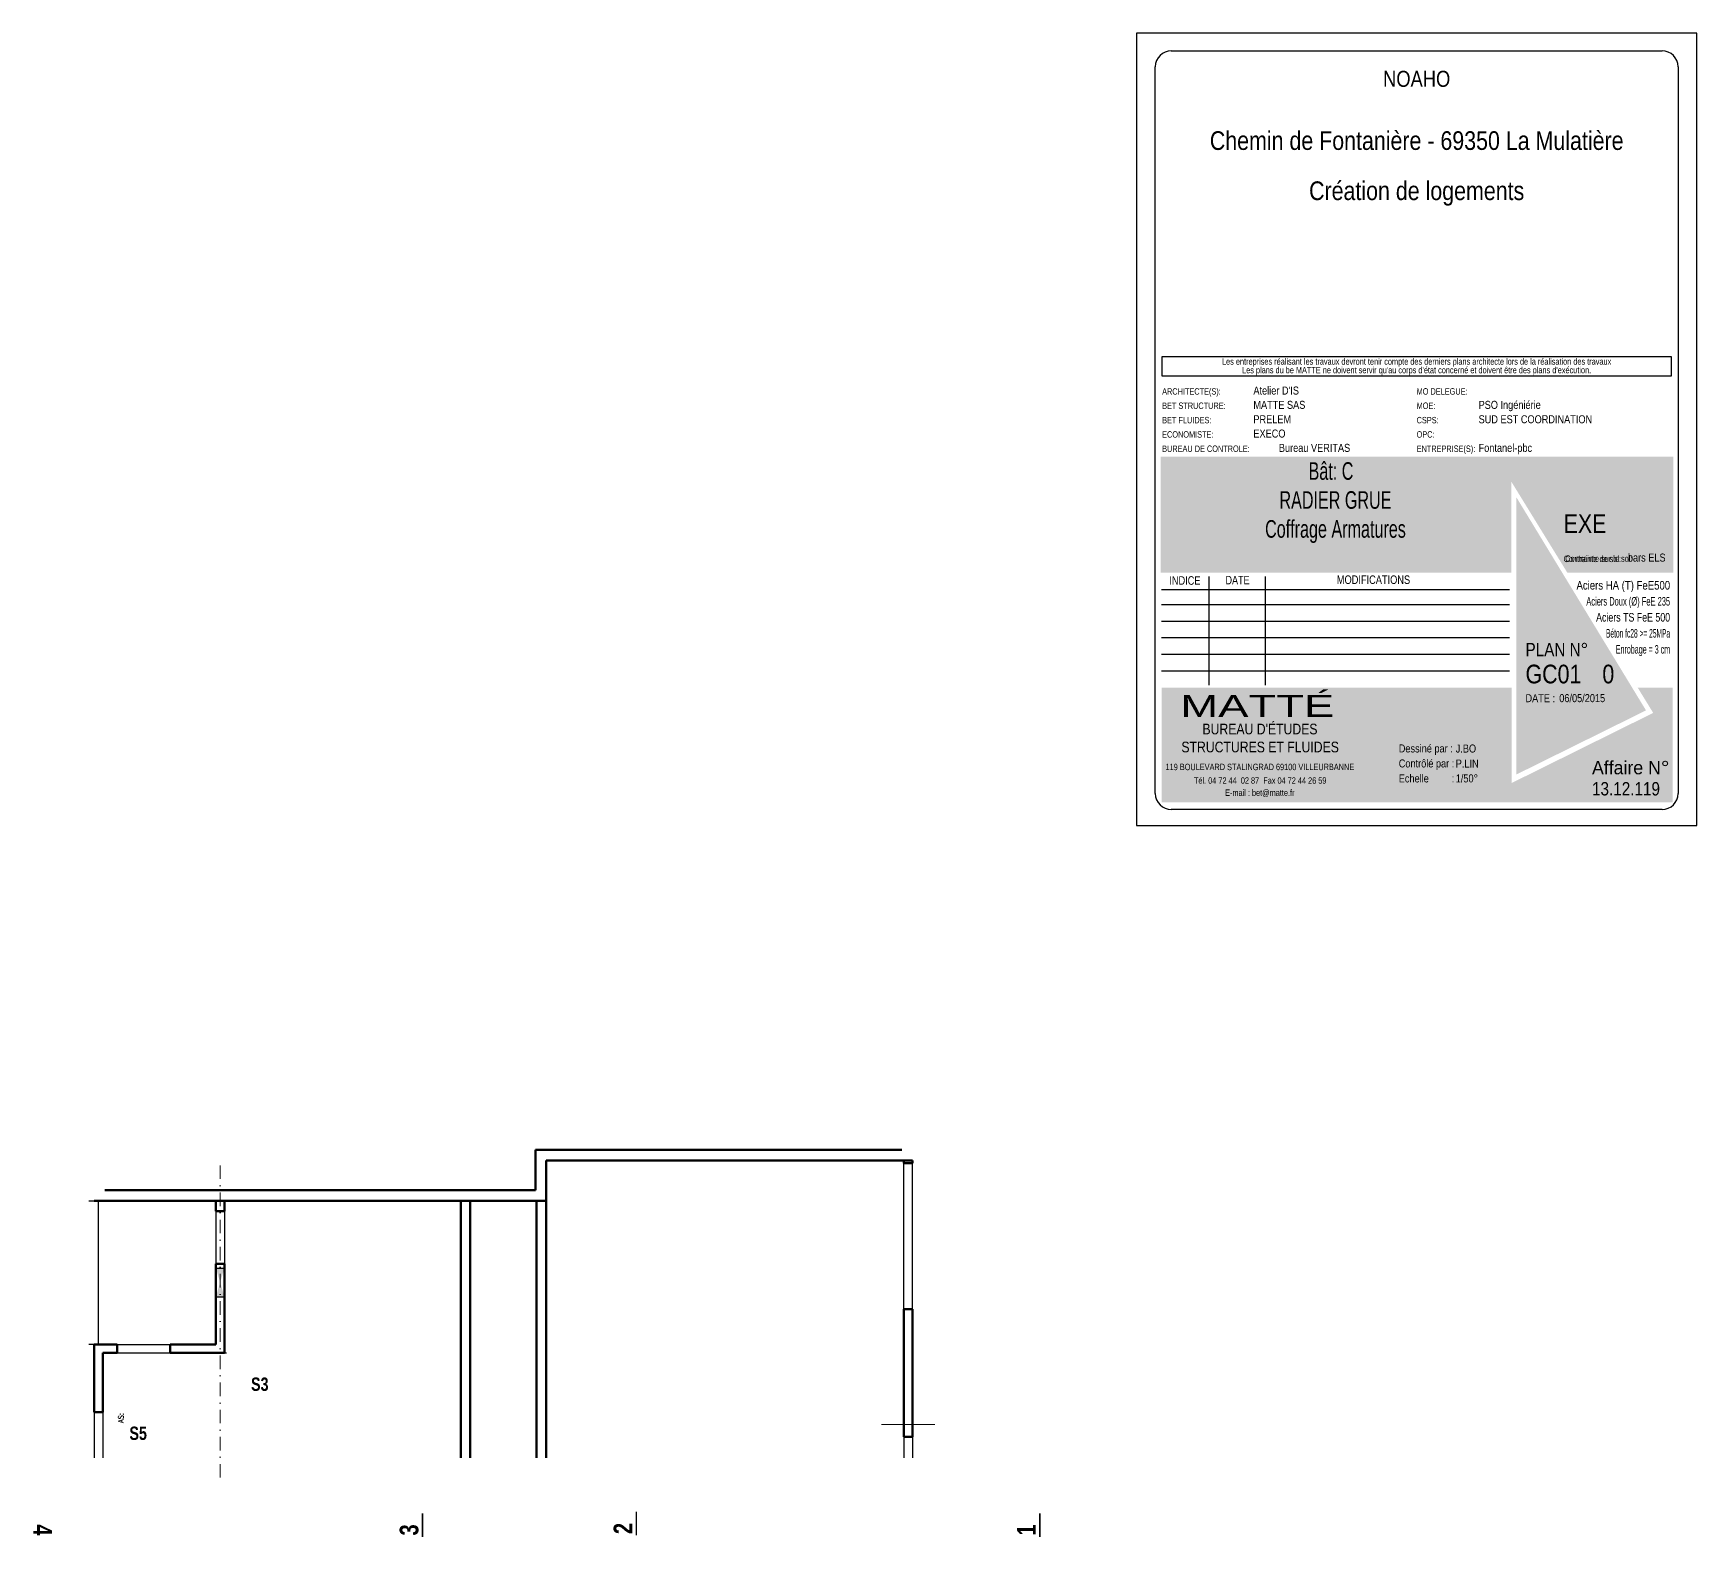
# Model space of a CAD drawing. Header units: centimetres. Extents: x 16433 to 114398, y -50094 to -12305.
# Drawn here: x 55079 to 58198, y -41163 to -38343 of the extents above; entities that cross this region are included whole.
import ezdxf
from ezdxf.enums import TextEntityAlignment as Align

# ---------------------------------------------------------------- set-up
doc = ezdxf.new("R2010")
doc.units = ezdxf.units.CM
doc.header["$LTSCALE"] = 0.5
doc.linetypes.add('TIRETPTX2', pattern=[50.8, 25.4, -12.7, 0, -12.7])
for name, color, linetype in [('01-cartouche', 7, 'CONTINUOUS'), ('01-cartouche-cage A', 7, 'CONTINUOUS'), ('01_linteaux', 2, 'CONTINUOUS'), ('01_resv', 32, 'CONTINUOUS'), ('01_texte', 230, 'CONTINUOUS')]:
    doc.layers.add(name, color=color, linetype=linetype)
for name, color, linetype, lineweight in [('01_murs_coup', 5, 'CONTINUOUS', 60), ('01_sem', 42, 'CONTINUOUS', 15), ('01_tram_axes', 2, 'TIRETPTX2', 9)]:
    doc.layers.add(name, color=color, linetype=linetype, lineweight=lineweight)
doc.styles.add('cartouche', font='ARIALN.TTF', dxfattribs={"width": 0.01})
doc.styles.add('impact', font='impact.ttf')
doc.styles.add('SIMPLEX1', font='SIMPLEX.shx', dxfattribs={"width": 0.8, "height": 10})
doc.styles.add('stylemattecart', font='ARIALN.TTF')

# ---------------------------------------------------------------- blocks, each defined once
blk = doc.blocks.new('cartstruc')
at = {"layer": '01-cartouche-cage A', "linetype": 'Continuous'}
h = blk.add_hatch(color=9, dxfattribs=at)
h.dxf.hatch_style = 2
h.paths.add_polyline_path([(-43.6, 691.3), (-1004.8, 691.3), (-1004.8, 473.8), (-347.3, 473.8), (-347.3, 644.1), (-242.5, 473.8), (-43.6, 473.8)])
h.paths.add_polyline_path([(-951, 670.1), (-407.9, 670.1), (-407.9, 498.5), (-951, 498.5)], flags=24)
h.paths.add_polyline_path([(-223.9, 590.8), (-105, 590.8), (-105, 608.8), (-223.9, 608.8)], flags=24)
h.paths.add_polyline_path([(-224.7, 609.7), (-105.7, 609.7), (-105.7, 627.7), (-224.7, 627.7)], flags=24)
h.paths.add_polyline_path([(-226.3, 624.9), (-64.8, 624.9), (-64.8, 652.4), (-226.3, 652.4)], flags=24)
h.paths.add_polyline_path([(-226.3, 646.9), (-85, 646.9), (-85, 674.3), (-226.3, 674.3)], flags=24)
h = blk.add_hatch(color=1, dxfattribs=at)
h.dxf.hatch_style = 2
h.paths.add_polyline_path([(-338.4, 615.7), (-338.4, 95.5), (-95.1, 215.8)])
h.paths.add_polyline_path([(-318.9, 264.4), (-190.8, 265.4), (-191.1, 303.5), (-319.2, 302.5)], flags=24)
h.paths.add_polyline_path([(-326.5, 202.5), (-70.2, 203.9), (-70.5, 265.1), (-326.9, 263.8)], flags=9)
h = blk.add_hatch(color=8, dxfattribs=at)
h.dxf.hatch_style = 2
h.paths.add_polyline_path([(-45, 258.5), (-110.7, 258.5), (-81.6, 211.1), (-347.1, 79.6), (-347.1, 258.5), (-1003.4, 258.5), (-1003.4, 43.7), (-45, 43.7)])
h.paths.add_polyline_path([(-202.1, 89.1), (-60, 89.1), (-60, 127.9), (-202.1, 127.9)], flags=24)
h.paths.add_polyline_path([(-999.3, 201), (-637.8, 201), (-637.8, 47), (-999.3, 47)], flags=24)
h.paths.add_polyline_path([(-978.3, 193.3), (-435, 193.3), (-435, 254.8), (-978.3, 254.8)], flags=24)
h.paths.add_polyline_path([(-559.9, 135.5), (-504.8, 135.5), (-504.8, 166.4), (-559.9, 166.4)], flags=24)
h.paths.add_polyline_path([(-203.2, 50.3), (-56.6, 50.3), (-56.6, 88.6), (-203.2, 88.6)], flags=24)
h.paths.add_polyline_path([(-457.1, 55), (-402.4, 55), (-402.4, 85.9), (-457.1, 85.9)], flags=24)
h.paths.add_polyline_path([(-458.8, 92.7), (-404.1, 92.7), (-404.1, 123.6), (-458.8, 123.6)], flags=24)
h.paths.add_polyline_path([(-557.8, 55.3), (-498.9, 55.3), (-498.9, 86.2), (-557.8, 86.2)], flags=24)
h.paths.add_polyline_path([(-550.6, 93.7), (-498.3, 93.7), (-498.3, 124.6), (-550.6, 124.6)], flags=24)
h.paths.add_polyline_path([(-459.9, 172.5), (-408.3, 172.5), (-408.3, 203.4), (-459.9, 203.4)], flags=24)
h.paths.add_polyline_path([(-547.6, 175), (-500.7, 175), (-500.7, 205.9), (-547.6, 205.9)], flags=24)
h.paths.add_polyline_path([(-562.3, 213.8), (-499.3, 213.8), (-499.3, 244.7), (-562.3, 244.7)], flags=8)
h.paths.add_polyline_path([(-458.6, 213), (-411.3, 213), (-411.3, 243.9), (-458.6, 243.9)], flags=24)
h.paths.add_polyline_path([(-457.7, 133.4), (-405.4, 133.4), (-405.4, 164.4), (-457.7, 164.4)], flags=24)
for p, q in [((0, 1485), (-1050, 1485)), ((-1050, 1485), (-1050, 0)), ((0, 0), (0, 1485)), ((-1050, 0), (0, 0))]:
    blk.add_line(p, q, dxfattribs=at)
at = {"layer": '01-cartouche-cage A', "color": 7, "linetype": 'Continuous'}
for p, q in [((-985, 1452), (-65, 1452)), ((-1015, 60), (-1015, 1422)), ((-35, 1422), (-35, 292.1)), ((-35, 292.1), (-35, 60)), ((-65, 30), (-985, 30))]:
    blk.add_line(p, q, dxfattribs=at)
at = {"layer": '01-cartouche-cage A', "color": 7}
for p, q in [((-1002.2, 879.3), (-48.1, 879.3)), ((-1002.2, 842.3), (-1002.2, 879.3)), ((-48.1, 879.3), (-48.1, 842.3)), ((-48.1, 842.3), (-1002.2, 842.3))]:
    blk.add_line(p, q, dxfattribs=at)
at = {"layer": '01-cartouche-cage A', "color": 8}
for p, q in [((-1003.6, 442.3), (-351, 442.3)), ((-914.7, 466.6), (-914.7, 263.2)), ((-809.1, 466.6), (-809.1, 263.2)), ((-1003.6, 414.4), (-351, 414.4)), ((-1003.6, 383.3), (-351, 383.3)), ((-1003.6, 352.2), (-351, 352.2)), ((-1003.6, 321.1), (-351, 321.1)), ((-1003.6, 290), (-351, 290))]:
    blk.add_line(p, q, dxfattribs=at)
at = {"layer": '01-cartouche-cage A', "color": 7, "linetype": 'Continuous'}
for centre, start, end in [((-985, 1422), 90, 180), ((-65, 1422), 0, 90), ((-985, 60), 180, 270), ((-65, 60), 270, 0)]:
    blk.add_arc(centre, 30, start, end, dxfattribs=at)
at = {"layer": '01-cartouche-cage A', "color": 7, "style": 'stylemattecart'}
for s, p in [('Les entreprises réalisant les travaux devront tenir compte des derniers plans architecte lors de la réalisation des travaux', (-525.1, 869.8)), ("Les plans du be MATTE ne doivent servir qu'au corps d'état concerné et doivent être des plans d'exécution.", (-525.1, 853.7))]:
    blk.add_text(s, height=12, dxfattribs=at).set_placement(p, align=Align.MIDDLE_CENTER)
at = {"layer": '01-cartouche-cage A', "color": 8, "style": 'cartouche'}
for s, p in [('ARCHITECTE(S):', (-1002.2, 807.7)), ('MO DELEGUE:', (-525.1, 807.7)), ('BET STRUCTURE:', (-1002.2, 780.9)), ('MOE:', (-525.1, 780.9)), ('BET FLUIDES:', (-1002.2, 753.9)), ('CSPS:', (-525.1, 753.9)), ('ECONOMISTE:', (-1002.2, 727.1)), ('OPC:', (-525.1, 727.1)), ('BUREAU DE CONTROLE:', (-1002.2, 700.3)), ('ENTREPRISE(S):', (-525.1, 700.3))]:
    blk.add_text(s, height=12, dxfattribs=at).set_placement(p)
at = {"layer": '01-cartouche-cage A', "color": 7, "style": 'stylemattecart'}
for s, height, p in [('Contrainte de sol:', 12, (-249.5, 493.8)), ('Contrainte sur le sol:', 12, (-246.5, 494.4)), ('Contrôlé par :', 15, (-558.6, 108.9)), ('Dessiné par :', 15, (-558.6, 137)), ('119 BOULEVARD STALINGRAD 69100 VILLEURBANNE', 12, (-995.8, 103.8)), ('Echelle         :', 15, (-558.6, 80.8)), ('Tél. 04 72 44  02 87  Fax 04 72 44 26 59', 12, (-942.6, 78.4)), ('E-mail : bet@matte.fr', 12, (-884.2, 55.6))]:
    blk.add_text(s, height=height, dxfattribs=at).set_placement(p)
for s, height, width, p, p2 in [('DATE', 16, 0.922192, (-883.4, 452), (-838.3, 452)), ('MODIFICATIONS', 16, 0.943218, (-674.7, 452.8), (-537.3, 452.8)), ('INDICE', 16, 0.941138, (-988.7, 451.3), (-930.3, 451.3)), ('Aciers HA (T) FeE500', 16, 0.978863, (-225.4, 442.3), (-49.9, 442.3)), ('Aciers Doux (Ø) FeE 235', 16, 0.76709, (-207, 412.3), (-49.9, 412.3)), ('Aciers TS FeE 500', 16, 0.901377, (-188.6, 382.3), (-49.9, 382.3)), ('Béton fc28 >= 25MPa', 16, 0.678142, (-170.1, 352.3), (-49.9, 352.3)), ('Enrobage = 3 cm', 16, 0.726904, (-151.7, 322.3), (-49.9, 322.3)), ('Affaire N°', 25, 1.15762, (-196.3, 96), (-51.1, 96))]:
    blk.add_text(s, height=height, dxfattribs=dict(at, width=width)).set_placement(p, p2, align=Align.FIT)
at = {"layer": '01-cartouche-cage A', "color": 255, "style": 'stylemattecart'}
for s, height, p in [('PLAN N°', 25, (-321, 317.2)), ('DATE :', 15, (-321, 231.2)), ("BUREAU D'ÉTUDES", 20, (-926.6, 170.9)), ('STRUCTURES ET FLUIDES', 20, (-966.1, 137.2))]:
    blk.add_text(s, height=height, dxfattribs=at).set_placement(p)
at = {"layer": '01-cartouche-cage A', "color": 255, "style": 'stylemattecart', "width": 1.812358}
blk.add_text('MATTÉ', height=41, dxfattribs=at).set_placement((-968, 203.6), (-679.6, 203.6), align=Align.FIT)
at = {"layer": '01-cartouche-cage A', "color": 7, "style": 'stylemattecart'}
for tag, height, p in [('NOMCLIENT', 30, (-525, 1399.6)), ('ADRESSE1CLIENT', 25, (-525, 1326.7)), ('ADRESSE2CLIENT', 25, (-525, 1283.9)), ('NOMAFFAIRE1', 45, (-525.1, 1189.8)), ('NOMAFFAIRE2', 45, (-525.1, 1110.4)), ('NOMAFFAIRE3', 45, (-525.1, 1031.7)), ('ADRESSE1AFFAIRE', 20, (-525.1, 943.3)), ('ADRESSE2AFFAIRE', 20, (-525.1, 909.2)), ('INDICE-A', 15, (-959.1, 428.4)), ('INDICE-B', 15, (-959.1, 400.5)), ('DATE-A', 15, (-861.9, 428.4)), ('DATE-B', 15, (-861.9, 400.5)), ('INDICE-C', 15, (-959.1, 369.4)), ('DATE-C', 15, (-861.9, 369.4)), ('INDICE-D', 15, (-959.1, 338.3)), ('DATE-D', 15, (-861.9, 338.3)), ('INDICE-E', 15, (-959.1, 307.2)), ('DATE-E', 15, (-861.9, 307.2)), ('INDICE-F', 15, (-959.1, 276.1)), ('DATE-F', 15, (-861.9, 276.1))]:
    blk.add_attdef(tag, text='', height=height, dxfattribs=at).set_placement(p, align=Align.MIDDLE_CENTER)
for tag, height, p in [('NOMARCHI', 15, (-831.1, 803.3)), ('MODEL', 15, (-408.9, 803.3)), ('BETSTRUCTURE', 15, (-831.1, 776.5)), ('MOE', 15, (-408.9, 776.5)), ('BETFLUIDES', 15, (-831.1, 749.5)), ('CSPS', 15, (-408.9, 749.5)), ('ECONOMISTE', 15, (-831.1, 722.7)), ('OPC', 15, (-408.9, 722.7)), ('BDC', 15, (-831.1, 695.9)), ('NOMENTREPRISE', 15, (-408.9, 695.9)), ('NUMBAT', 27, (-249.5, 614.7)), ('PHASE', 35, (-249.5, 537.9)), ('CONT-SOL', 12, (-138.6, 490.2)), ('NOMDESS', 15, (-451.8, 132.3)), ('NOMING', 15, (-451.8, 104.3)), ('ECH', 15, (-451.8, 76.3)), ('NUMAFF', 25, (-196.3, 48.9))]:
    blk.add_attdef(tag, text='', height=height, dxfattribs=at).set_placement(p, align=Align.BOTTOM_LEFT)
at = {"layer": '01-cartouche-cage A', "color": 7, "style": 'stylemattecart', "width": 0.8}
for tag, p in [('TITRTEPLAN1', (-677.3, 664.6)), ('TITRTEPLAN2', (-677.3, 610.2)), ('TITRTEPLAN3', (-677.3, 556)), ('TITRTEPLAN4', (-677.3, 501.4))]:
    blk.add_attdef(tag, text='', height=33, dxfattribs=at).set_placement(p, align=Align.MIDDLE_CENTER)
at = {"layer": '01-cartouche-cage A', "color": 7, "style": 'stylemattecart'}
for tag, p in [('MODIF-A', (-802.6, 428.4)), ('MODIF-B', (-802.6, 400.5)), ('MODIF-C', (-802.6, 369.4)), ('MODIF-D', (-802.6, 338.3)), ('MODIF-E', (-802.6, 307.2)), ('MODIF-F', (-802.6, 276.1))]:
    blk.add_attdef(tag, text='', height=15, dxfattribs=at).set_placement(p, align=Align.MIDDLE_LEFT)
at = {"layer": '01-cartouche-cage A', "color": 255, "style": 'stylemattecart'}
for tag, height, p in [('N°P', 35, (-321, 256)), ('IP', 35, (-210.3, 256)), ('DATEPLAN', 15, (-257.7, 226.8))]:
    blk.add_attdef(tag, text='', height=height, dxfattribs=at).set_placement(p, align=Align.BOTTOM_LEFT)

msp = doc.modelspace()

# ---------------------------------------------------------------- linework, layer by layer
at = {"layer": '01_linteaux'}
for p, q in [((56711.797, -40734.198), (56711.797, -40460.198)), ((56727.797, -40734.198), (56727.797, -40460.198)), ((55183.799, -40531.188), (55193.799, -40531.188)), ((55201.799, -40800.191), (55201.799, -40531.188)), ((55421.795, -40550.193), (55421.795, -40649.193)), ((55437.795, -40550.193), (55437.795, -40649.193)), ((55193.799, -40800.191), (55183.799, -40800.191)), ((55236.802, -40800.191), (55335.802, -40800.191)), ((55236.802, -40816.191), (55335.802, -40816.191)), ((55437.795, -40816.191), (55441.795, -40816.191)), ((55193.799, -40927.191), (55193.799, -41012.497)), ((55209.799, -40927.191), (55209.799, -41012.497)), ((56711.797, -40973.202), (56711.797, -41012.497)), ((56727.797, -40973.202), (56727.797, -41012.497))]:
    msp.add_line(p, q, dxfattribs=at)
at = {"layer": '01_murs_coup'}
for p, q in [((56020.809, -40435.155), (56020.809, -40511.188)), ((56707.809, -40435.155), (56020.809, -40435.155)), ((56040.802, -40455.211), (56040.798, -41012.497)), ((56040.809, -40455.155), (56040.809, -40531.188)), ((56040.809, -40455.155), (56727.809, -40455.155)), ((56711.797, -40460.198), (56711.797, -40455.205)), ((56727.797, -40460.198), (56711.797, -40460.198)), ((56727.797, -40460.198), (56727.809, -40455.155)), ((55193.799, -40531.188), (56040.809, -40531.188)), ((56020.809, -40511.188), (55213.799, -40511.188)), ((55421.795, -40531.192), (55421.795, -40550.193)), ((55437.795, -40550.193), (55437.795, -40531.192)), ((55880.802, -40531.188), (55880.802, -41012.497)), ((55898.802, -41012.497), (55898.802, -40531.188)), ((56022.798, -41012.497), (56022.798, -40531.188)), ((55421.795, -40550.193), (55437.795, -40550.193)), ((55421.795, -40649.193), (55437.795, -40649.193)), ((55421.795, -40800.191), (55421.795, -40649.193)), ((55437.795, -40649.193), (55437.795, -40816.191)), ((56711.797, -40734.198), (56727.797, -40734.198)), ((56711.797, -40973.202), (56711.797, -40734.198)), ((56727.797, -40734.198), (56727.797, -40973.202)), ((55193.799, -40800.191), (55193.799, -40927.191)), ((55236.802, -40800.191), (55193.799, -40800.191)), ((55209.799, -40927.191), (55209.799, -40816.191)), ((55209.799, -40816.191), (55236.802, -40816.191)), ((55236.802, -40816.191), (55236.802, -40800.191)), ((55335.802, -40816.191), (55335.802, -40800.191)), ((55335.802, -40800.191), (55421.795, -40800.191)), ((55437.795, -40816.191), (55335.802, -40816.191)), ((55193.799, -40927.191), (55209.799, -40927.191)), ((56727.797, -40973.202), (56711.797, -40973.202))]:
    msp.add_line(p, q, dxfattribs=at)
at = {"layer": '01_resv'}
for p, q in [((55421.795, -40657.083), (55437.795, -40657.083)), ((55421.795, -40710.683), (55437.795, -40710.683))]:
    msp.add_line(p, q, dxfattribs=at)
msp.add_solid([(55421.795, -40657.083), (55437.795, -40657.083), (55437.795, -40710.683), (55421.795, -40710.683)], dxfattribs=at)
at = {"layer": '01_sem', "ltscale": 2}
msp.add_line((56669.809, -40950.155), (56769.809, -40950.155), dxfattribs=at)
at = {"layer": '01_texte', "const_width": 3}
for points in [[(55809.013, -41116.762), (55809.013, -41161.014)], [(56210.081, -41113.845), (56210.081, -41158.097)], [(56966.422, -41116.762), (56966.422, -41161.014)]]:
    msp.add_lwpolyline(points, dxfattribs=at)
at = {"layer": '01_tram_axes', "ltscale": 2}
msp.add_line((55429.795, -41049.887), (55429.795, -40459.017), dxfattribs=at)

# ---------------------------------------------------------------- block references
at = {"layer": '01-cartouche'}
ref = msp.add_blockref('cartstruc', (58197.974, -39827.579), dxfattribs=at)
ref.add_attrib('NOMCLIENT', 'NOAHO', dxfattribs={"color": 7, "height": 30, "style": 'stylemattecart'}).set_placement((57672.964, -38427.963), align=Align.MIDDLE_CENTER)
ref.add_attrib('ADRESSE2CLIENT', 'Chemin de Fontanière - 69350 La Mulatière', dxfattribs={"layer": '01-cartouche-cage A', "color": 7, "height": 35, "style": 'stylemattecart'}).set_placement((57672.941, -38543.719), align=Align.MIDDLE_CENTER)
ref.add_attrib('NOMAFFAIRE1', 'Création de logements', dxfattribs={"layer": '01-cartouche-cage A', "color": 7, "height": 35, "style": 'stylemattecart'}).set_placement((57672.923, -38637.737), align=Align.MIDDLE_CENTER)
ref.add_attrib('NOMARCHI', "Atelier D'IS", dxfattribs={"layer": '01-cartouche-cage A', "color": 7, "height": 15, "style": 'stylemattecart'}).set_placement((57366.846, -39024.273), align=Align.BOTTOM_LEFT)
ref.add_attrib('BETSTRUCTURE', 'MATTE SAS', dxfattribs={"layer": '01-cartouche-cage A', "color": 7, "height": 15, "style": 'stylemattecart'}).set_placement((57366.846, -39051.045), align=Align.BOTTOM_LEFT)
ref.add_attrib('BETFLUIDES', 'PRELEM', dxfattribs={"layer": '01-cartouche-cage A', "color": 7, "height": 15, "style": 'stylemattecart'}).set_placement((57366.846, -39078.103), align=Align.BOTTOM_LEFT)
ref.add_attrib('ECONOMISTE', 'EXECO', dxfattribs={"layer": '01-cartouche-cage A', "color": 7, "height": 15, "style": 'stylemattecart'}).set_placement((57366.846, -39104.874), align=Align.BOTTOM_LEFT)
ref.add_attrib('BDC', '          Bureau VERITAS', dxfattribs={"layer": '01-cartouche-cage A', "color": 7, "height": 15, "style": 'stylemattecart'}).set_placement((57366.846, -39131.65), align=Align.BOTTOM_LEFT)
ref.add_attrib('MOE', 'PSO Ingéniérie', dxfattribs={"layer": '01-cartouche-cage A', "color": 7, "height": 15, "style": 'stylemattecart'}).set_placement((57789.038, -39051.045), align=Align.BOTTOM_LEFT)
ref.add_attrib('CSPS', 'SUD EST COORDINATION', dxfattribs={"layer": '01-cartouche-cage A', "color": 7, "height": 15, "style": 'stylemattecart'}).set_placement((57789.038, -39078.103), align=Align.BOTTOM_LEFT)
ref.add_attrib('NOMENTREPRISE', 'Fontanel-pbc', dxfattribs={"layer": '01-cartouche-cage A', "color": 7, "height": 15, "style": 'stylemattecart'}).set_placement((57789.038, -39131.65), align=Align.BOTTOM_LEFT)
ref.add_attrib('TITRTEPLAN1', 'Bât: C  ', dxfattribs={"layer": '01-cartouche-cage A', "color": 7, "height": 33, "style": 'stylemattecart', "width": 0.8}).set_placement((57520.693, -39163.027), align=Align.MIDDLE_CENTER)
ref.add_attrib('TITRTEPLAN2', 'RADIER GRUE', dxfattribs={"layer": '01-cartouche-cage A', "color": 7, "height": 33, "style": 'stylemattecart', "width": 0.8}).set_placement((57520.693, -39217.418), align=Align.MIDDLE_CENTER)
ref.add_attrib('TITRTEPLAN3', 'Coffrage Armatures', dxfattribs={"layer": '01-cartouche-cage A', "color": 7, "height": 33, "style": 'stylemattecart', "width": 0.8}).set_placement((57520.693, -39271.577), align=Align.MIDDLE_CENTER)
ref.add_attrib('PHASE', 'EXE', dxfattribs={"layer": '01-cartouche-cage A', "color": 7, "height": 35, "style": 'stylemattecart'}).set_placement((57948.439, -39289.643), align=Align.BOTTOM_LEFT)
ref.add_attrib('CONT-SOL', '  bars ELS', dxfattribs={"layer": '01-cartouche-cage A', "color": 7, "height": 15, "style": 'stylemattecart'}).set_placement((58059.358, -39337.347), align=Align.BOTTOM_LEFT)
ref.add_attrib('N°P', 'GC01', dxfattribs={"layer": '01-cartouche-cage A', "color": 255, "height": 35, "style": 'stylemattecart'}).set_placement((57877.014, -39571.623), align=Align.BOTTOM_LEFT)
ref.add_attrib('IP', '   0', dxfattribs={"layer": '01-cartouche-cage A', "color": 255, "height": 35, "style": 'stylemattecart'}).set_placement((57987.639, -39571.623), align=Align.BOTTOM_LEFT)
ref.add_attrib('DATEPLAN', '06/05/2015', dxfattribs={"layer": '01-cartouche-cage A', "color": 255, "height": 15, "style": 'stylemattecart'}).set_placement((57940.253, -39600.746), align=Align.BOTTOM_LEFT)
ref.add_attrib('NOMDESS', 'J.BO', dxfattribs={"layer": '01-cartouche-cage A', "color": 7, "height": 15, "style": 'stylemattecart'}).set_placement((57746.18, -39695.279), align=Align.BOTTOM_LEFT)
ref.add_attrib('NOMING', 'P.LIN', dxfattribs={"layer": '01-cartouche-cage A', "color": 7, "height": 15, "style": 'stylemattecart'}).set_placement((57746.18, -39723.318), align=Align.BOTTOM_LEFT)
ref.add_attrib('ECH', '1/50° ', dxfattribs={"layer": '01-cartouche-cage A', "color": 7, "height": 15, "style": 'stylemattecart'}).set_placement((57746.18, -39751.236), align=Align.BOTTOM_LEFT)
ref.add_attrib('NUMAFF', '13.12.119', dxfattribs={"layer": '01-cartouche-cage A', "color": 7, "height": 25, "style": 'stylemattecart'}).set_placement((58001.649, -39778.671), align=Align.BOTTOM_LEFT)

# ---------------------------------------------------------------- texts
at = {"layer": '01_texte', "style": 'impact'}
for s, p in [('S3', (55504.122, -40894.737)), ('S5', (55276.126, -40986.737))]:
    msp.add_text(s, height=25, dxfattribs=at).set_placement(p, align=Align.BOTTOM_CENTER)
at = {"layer": '01_texte', "style": 'SIMPLEX1', "width": 0.8}
msp.add_text('AS:', height=10, rotation=90, dxfattribs=at).set_placement((55251.84, -40938.108), align=Align.BOTTOM_CENTER)
at = {"layer": '01_texte', "style": 'impact'}
for s, rotation, p in [('4', 270, (55068.958, -41147.934)), ('3', 90, (55811.866, -41147.934)), ('2', 90, (56212.934, -41145.259)), ('1', 90, (56969.275, -41147.934))]:
    msp.add_text(s, height=35, rotation=rotation, dxfattribs=at).set_placement(p, align=Align.BOTTOM_CENTER)

doc.saveas('drawing.dxf')
